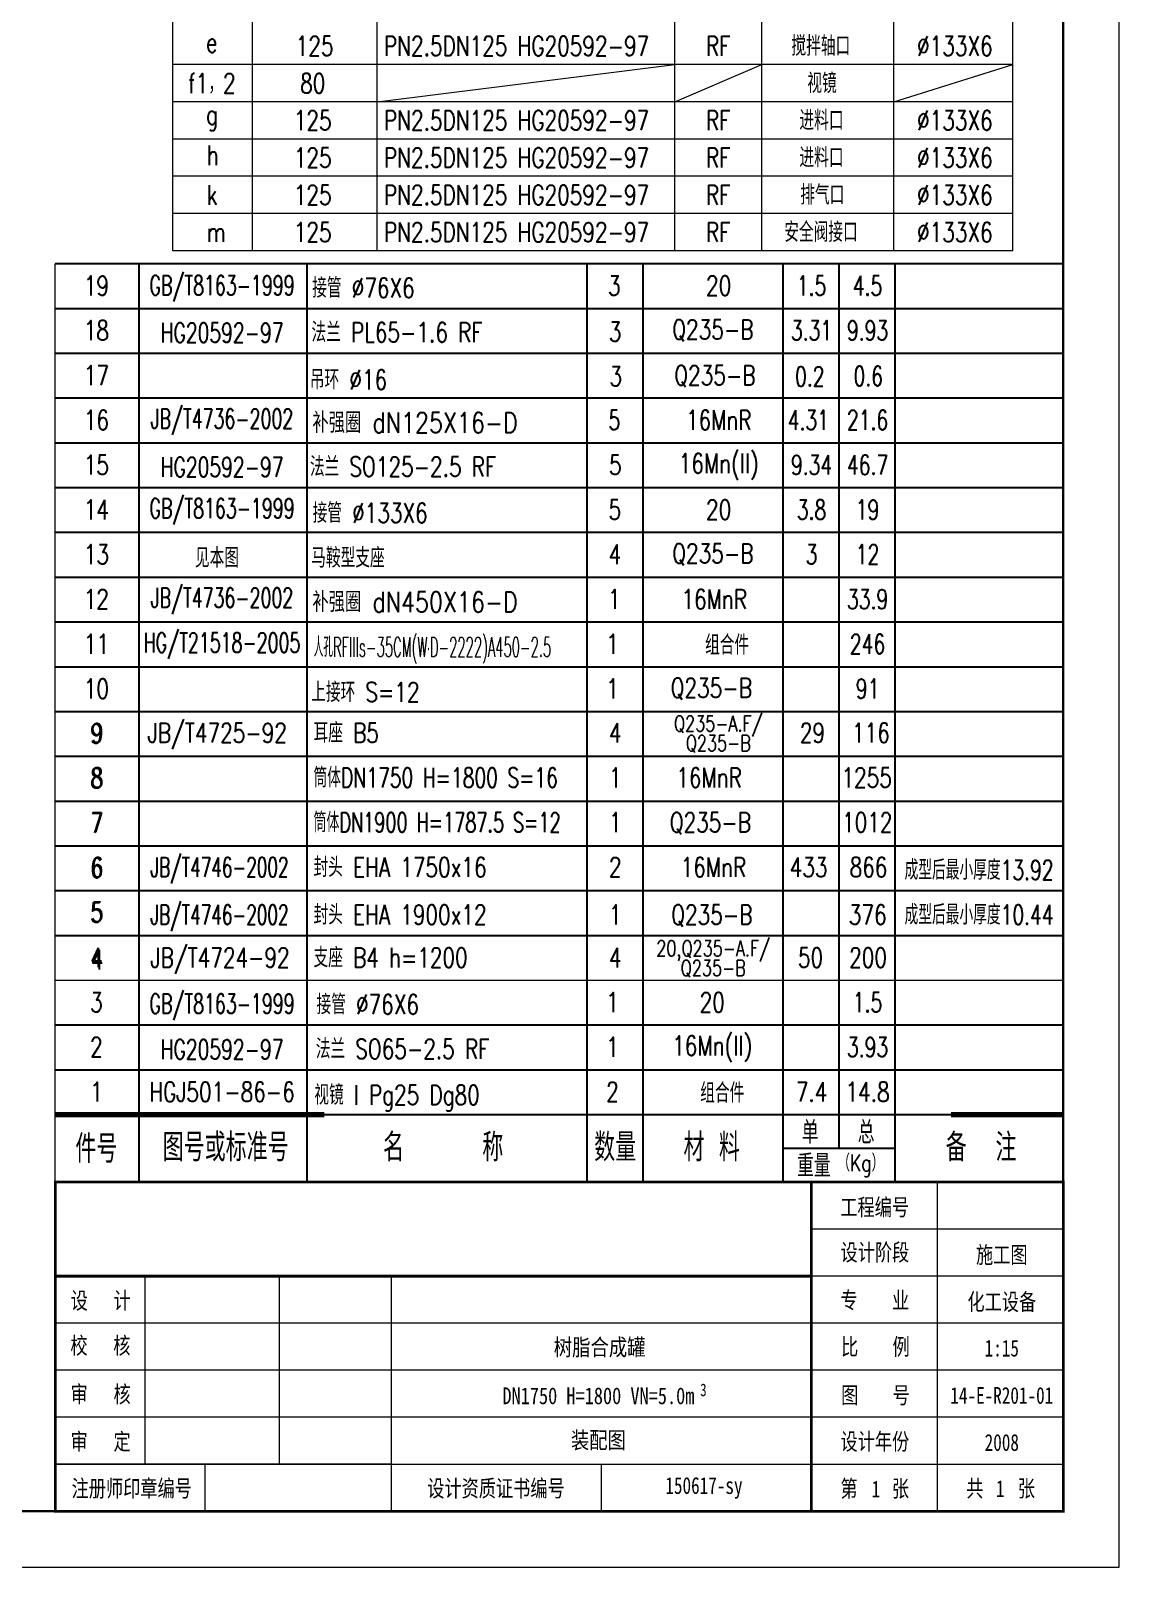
# Model space of a CAD drawing. Extents: x -17584 to -11284, y 1337 to 10247.
# Drawn here: x -14200 to -11284, y 1337 to 5453 of the extents above; entities that cross this region are included whole.
import ezdxf
from ezdxf.enums import TextEntityAlignment as Align

# ---------------------------------------------------------------- set-up
doc = ezdxf.new("R2010")
doc.units = 0
doc.header["$LTSCALE"] = 150
doc.layers.get('0').update_dxf_attribs({"linetype": 'CONTINUOUS', "lineweight": 5})
for name, color, linetype, lineweight in [('1', 2, 'CONTINUOUS', 5), ('2', 1, 'CONTINUOUS', 5), ('HGJY', 7, 'CONTINUOUS', 5), ('K1', 4, 'CONTINUOUS', 5)]:
    doc.layers.add(name, color=color, linetype=linetype, lineweight=lineweight)
doc.styles.add('HZFS', font='simplex.shx', dxfattribs={"width": 0.75, "bigfont": 'hzfs.shx'})
doc.styles.add('ST', font='', dxfattribs={"width": 0.75})
doc.styles.get('ST').set_extended_font_data('SimSun')

msp = doc.modelspace()

# ---------------------------------------------------------------- linework, layer by layer
for p, q in [((-11283.92645, 1336.59829), (-11283.92645, 10246.59829)), ((-13271.4688, 5262.89436), (-12474.17419, 5362.64436)), ((-12474.17419, 5262.89436), (-12241.25176, 5362.64436)), ((-11887.82675, 5262.89436), (-11568.92645, 5362.64436)), ((-11771.42645, 2368.5983), (-11771.42645, 1486.59829)), ((-11433.92645, 2242.5983), (-12108.92645, 2242.5983)), ((-13893.91023, 2116.5983), (-13893.91023, 1612.5983)), ((-13533.92645, 2116.5983), (-13533.92645, 1612.5983)), ((-13233.92645, 2116.5983), (-13233.92645, 1486.59829)), ((-11433.92645, 2116.5983), (-12108.92645, 2116.5983)), ((-11433.92645, 1990.5983), (-14133.92645, 1990.5983)), ((-11433.92645, 1864.5983), (-14133.92645, 1864.5983)), ((-12108.92645, 1738.5983), (-14133.92645, 1738.5983)), ((-13233.92645, 1738.5983), (-14133.92645, 1738.5983)), ((-11433.92645, 1738.5983), (-12108.92645, 1738.5983)), ((-13233.92645, 1612.5983), (-14133.92645, 1612.5983)), ((-14130.17646, 1612.5983), (-11433.92645, 1612.5983)), ((-13732.72085, 1486.59829), (-13732.72085, 1612.5983)), ((-12671.42645, 1612.5983), (-12671.42645, 1486.59829)), ((-11433.92645, 1591.59829), (-11433.92645, 1486.59829)), ((-11433.92645, 1591.59829), (-11433.92645, 1486.59829)), ((-11785.58623, 1486.59829), (-11433.92645, 1486.59829)), ((-11785.58623, 1486.59829), (-11433.92645, 1486.59829)), ((-17583.92645, 1336.59829), (-11283.92645, 1336.59829))]:
    msp.add_line(p, q)
at = {"linetype": 'Continuous', "lineweight": 25}
for p, q in [((-11433.92645, 4828.5983), (-14133.92645, 4828.5983)), ((-13908.92646, 2368.5983), (-13908.92643, 4828.5983)), ((-13458.92646, 2368.5983), (-13458.92643, 4828.5983)), ((-12708.92646, 2368.59829), (-12708.92643, 4828.5983)), ((-12558.92646, 2368.59829), (-12558.92643, 4828.5983)), ((-12183.92646, 2368.59829), (-12183.92643, 4828.5983)), ((-12033.92646, 2458.5983), (-12033.92643, 4828.5983)), ((-11883.92646, 2368.59828), (-11883.92643, 4828.5983)), ((-11433.92645, 4708.5983), (-14133.92645, 4708.5983)), ((-11433.92645, 4588.5983), (-14133.92645, 4588.5983)), ((-11433.92645, 4468.5983), (-14133.92645, 4468.5983)), ((-11433.92645, 4348.5983), (-14133.92645, 4348.5983)), ((-11433.92645, 4228.5983), (-14133.92645, 4228.5983)), ((-11433.92645, 4108.5983), (-14133.92645, 4108.5983)), ((-11433.92645, 3988.5983), (-14133.92645, 3988.5983)), ((-11433.92645, 3868.5983), (-14133.92645, 3868.5983)), ((-11433.92645, 3748.5983), (-14133.92645, 3748.5983)), ((-11433.92645, 3628.5983), (-14133.92645, 3628.5983)), ((-11433.92645, 3508.5983), (-14133.92645, 3508.5983)), ((-11433.92645, 3388.5983), (-14133.92645, 3388.5983)), ((-11433.92645, 3268.5983), (-14133.92645, 3268.5983)), ((-11433.92645, 3148.5983), (-14133.92645, 3148.5983)), ((-11433.92645, 3028.5983), (-14133.92645, 3028.5983)), ((-11433.92645, 2788.5983), (-14133.92645, 2788.5983)), ((-11433.92645, 2668.5983), (-14133.92645, 2668.5983)), ((-11433.92645, 2548.5983), (-14133.92645, 2548.5983)), ((-11883.92646, 2458.5983), (-12183.92646, 2458.5983))]:
    msp.add_line(p, q, dxfattribs=at)
at = {"ltscale": 0.5}
msp.add_line((-11433.92645, 2908.5983), (-14133.92645, 2908.5983), dxfattribs=at)
at = {"linetype": 'Continuous', "lineweight": 70}
for p, q in [((-14013.92645, 2548.5983), (-14133.92645, 2548.5983)), ((-13413.92645, 2548.5983), (-14013.92645, 2548.5983)), ((-11433.92645, 2548.5983), (-11733.92645, 2548.5983))]:
    msp.add_line(p, q, dxfattribs=at)
at = {"color": 4, "const_width": 7.5}
msp.add_lwpolyline([(-14133.92645, 2368.5983), (-11433.92645, 2368.5983), (-11433.92645, 1486.59829), (-14133.92645, 1486.59829)], close=True, dxfattribs=at)
at = {"layer": '1', "color": 7}
for p, q in [((-13605.17645, 4863.89436), (-13605.17645, 5961.14436)), ((-13271.4688, 4863.89436), (-13271.4688, 5961.14436)), ((-12474.17419, 4863.89436), (-12474.17419, 5961.14436)), ((-12241.25176, 4863.89436), (-12241.25176, 5961.14436)), ((-11887.82675, 4863.89436), (-11887.82675, 5961.14436)), ((-11568.92645, 5362.64436), (-13818.92645, 5362.64436)), ((-11568.92645, 5262.89436), (-13818.92645, 5262.89436)), ((-11568.92645, 5163.14436), (-13818.92645, 5163.14436)), ((-11568.92645, 5063.39436), (-13818.92645, 5063.39436)), ((-11568.92645, 4963.64436), (-13818.92645, 4963.64436))]:
    msp.add_line(p, q, dxfattribs=at)
at = {"layer": '2'}
for p, q in [((-13818.92645, 4863.89436), (-13818.92645, 9871.59829)), ((-11568.92645, 4863.89436), (-11568.92645, 9871.59829)), ((-11568.92645, 4863.89436), (-13818.92645, 4863.89436)), ((-14133.92645, 2368.5983), (-14133.92645, 4828.5983))]:
    msp.add_line(p, q, dxfattribs=at)
at = {"layer": 'K1', "const_width": 6}
msp.add_lwpolyline([(-11433.92645, 1486.59829), (-11433.92645, 9871.59829), (-17433.92645, 9871.59829), (-17433.92645, 1486.59829)], close=True, dxfattribs=at)
at = {"layer": 'K1', "const_width": 7.5}
for points in [[(-14133.92645, 2116.5983), (-12108.92645, 2116.5983), (-12108.92645, 2368.5983)], [(-12108.92645, 2116.5983), (-12108.92645, 1486.59829)]]:
    msp.add_lwpolyline(points, dxfattribs=at)

# ---------------------------------------------------------------- texts
at = {"style": 'HZFS', "width": 0.75}
for s, p in [('125', (-13489.92638, 5412.51936)), ('PN2.5DN125 HG20592-97', (-13253.55448, 5412.51936)), ('RF', (-12391.1463, 5412.51936)), ('搅拌轴口', (-12161.96506, 5412.51936)), ('%%C133X6', (-11825.45799, 5412.51936)), ('e', (-13729.90057, 5421.73185)), ('f1，2', (-13777.89451, 5312.76936)), ('80', (-13477.92579, 5312.76936)), ('视镜', (-12119.45929, 5312.76936)), ('g', (-13729.90057, 5228.68207)), ('125', (-13494.77696, 5213.01936)), ('PN2.5DN125 HG20592-97', (-13253.55448, 5213.01936)), ('RF', (-12391.1463, 5213.01936)), ('进料口', (-12140.5961, 5213.01936)), ('%%C133X6', (-11825.45799, 5213.01936)), ('h', (-13728.07004, 5119.7642)), ('125', (-13494.77696, 5113.26936)), ('PN2.5DN125 HG20592-97', (-13253.55448, 5113.26936)), ('RF', (-12391.1463, 5113.26936)), ('进料口', (-12140.5961, 5113.26936)), ('%%C133X6', (-11825.45799, 5113.26936)), ('k', (-13728.07004, 5013.51936)), ('125', (-13494.77696, 5013.51936)), ('PN2.5DN125 HG20592-97', (-13253.55448, 5013.51936)), ('RF', (-12391.1463, 5013.51936)), ('排气口', (-12138.46932, 5013.51936)), ('%%C133X6', (-11825.45799, 5013.51936)), ('安全阀接口', (-12181.36451, 4913.76936)), ('m', (-13728.07004, 4913.76936)), ('125', (-13494.77696, 4913.76936)), ('PN2.5DN125 HG20592-97', (-13253.55448, 4913.76936)), ('RF', (-12391.1463, 4913.76936)), ('%%C133X6', (-11825.45799, 4913.76936))]:
    msp.add_text(s, height=52.5, dxfattribs=at).set_placement(p, align=Align.MIDDLE_LEFT)
for s, height, style, width, p in [('19', 52.5, 'HZFS', 0.75, (-14023.62012, 4770.35527)), ('GB/T8163-1999', 52.5, 'HZFS', 0.65, (-13687.20023, 4767.5869)), ('3', 52.5, 'HZFS', 0.75, (-12636.59954, 4770.35527)), ('1.5', 52.5, 'HZFS', 0.7, (-12108.16748, 4770.35527)), ('4.5', 52.5, 'HZFS', 0.7, (-11958.16748, 4770.35527)), ('18', 52.5, 'HZFS', 0.75, (-14023.62012, 4650.35527)), ('HG20592-97', 52.5, 'HZFS', 0.7, (-13687.20023, 4644.42014)), ('3', 52.5, 'HZFS', 0.75, (-12634.25105, 4646.78198)), ('Q235-B', 52.5, 'HZFS', 0.75, (-12372.58331, 4650.35527)), ('3.31', 52.5, 'HZFS', 0.7, (-12108.16748, 4650.35527)), ('9.93', 52.5, 'HZFS', 0.7, (-11958.16748, 4650.35527)), ('17', 52.5, 'HZFS', 0.75, (-14023.62012, 4530.35527)), ('JB/T4736-2002', 52.5, 'HZFS', 0.65, (-13687.20024, 4410.35527)), ('16', 52.5, 'HZFS', 0.75, (-14023.62012, 4410.35527)), ('5', 52.5, 'HZFS', 0.7, (-12636.34173, 4410.35527)), ('16MnR', 52.5, 'HZFS', 0.75, (-12356.86197, 4410.35527)), ('4.31', 52.5, 'HZFS', 0.7, (-12116.77094, 4410.22741)), ('21.6', 52.5, 'HZFS', 0.7, (-11958.16749, 4410.35527)), ('16Mn(II)', 52.5, 'HZFS', 0.75, (-12356.86196, 4290.35527)), ('15', 52.5, 'HZFS', 0.75, (-14023.62012, 4290.35527)), ('HG20592-97', 52.5, 'HZFS', 0.7, (-13687.20023, 4284.42014)), ('5', 52.5, 'HZFS', 0.75, (-12633.59644, 4290.35527)), ('9.34', 52.5, 'HZFS', 0.7, (-12108.16748, 4290.35527)), ('46.7', 52.5, 'HZFS', 0.7, (-11958.16748, 4290.35527)), ('GB/T8163-1999', 52.5, 'HZFS', 0.65, (-13687.20023, 4170.35527)), ('14', 52.5, 'HZFS', 0.75, (-14023.62012, 4170.35527)), ('5', 52.5, 'HZFS', 0.75, (-12635.09164, 4170.35527)), ('20', 52.5, 'HZFS', 0.75, (-12356.86197, 4170.35527)), ('3.8', 52.5, 'HZFS', 0.7, (-12108.16748, 4170.35527)), ('19', 52.5, 'HZFS', 0.7, (-11958.16748, 4170.35527)), ('13', 52.5, 'HZFS', 0.75, (-14023.62012, 4050.35527)), ('4', 52.5, 'HZFS', 0.75, (-12635.09164, 4050.35527)), ('Q235-B', 52.5, 'HZFS', 0.75, (-12372.58331, 4050.35527)), ('3', 52.5, 'HZFS', 0.7, (-12108.16748, 4050.35527)), ('12', 52.5, 'HZFS', 0.7, (-11958.16748, 4050.35527)), ('12', 52.5, 'HZFS', 0.75, (-14023.62012, 3930.35527)), ('JB/T4736-2002', 52.5, 'HZFS', 0.65, (-13687.20024, 3930.35527)), ('1', 52.5, 'HZFS', 0.7, (-12636.34173, 3930.35527)), ('16MnR', 52.5, 'HZFS', 0.75, (-12368.9041, 3930.35527)), ('33.9', 52.5, 'HZFS', 0.7, (-11958.16749, 3930.35527)), ('11', 52.5, 'HZFS', 0.75, (-14023.62012, 3810.35527)), ('HG/T21518-2005', 52.5, 'HZFS', 0.65, (-13687.20023, 3810.35527)), ('1', 52.5, 'HZFS', 0.75, (-12641.28053, 3810.35527)), ('  组合件', 52.5, 'HZFS', 0.75, (-12361.22602, 3810.35527)), ('246', 52.5, 'HZFS', 0.7, (-11958.16749, 3810.35527)), ('10', 52.5, 'HZFS', 0.75, (-14023.62012, 3690.35527)), ('1', 52.5, 'HZFS', 0.75, (-12641.28053, 3690.35527)), ('Q235-B', 52.5, 'HZFS', 0.75, (-12376.76571, 3690.35527)), ('91', 52.5, 'HZFS', 0.7, (-11958.16748, 3690.35527)), ('9', 52.5, 'HZFS', 0.75, (-14023.62012, 3570.35527)), ('8', 52.5, 'HZFS', 0.75, (-14023.62012, 3450.35527)), ('7', 52.5, 'HZFS', 0.75, (-14023.62011, 3330.35527)), ('6', 52.5, 'HZFS', 0.75, (-14023.62012, 3210.35527)), ('5', 52.5, 'HZFS', 0.75, (-14023.62012, 3090.35527)), ('4', 52.5, 'HZFS', 0.75, (-14023.62012, 2970.35527)), ('GB/T8163-1999', 52.5, 'HZFS', 0.65, (-13687.20023, 2842.80027)), ('3', 52.5, 'HZFS', 0.75, (-14023.62012, 2850.35527)), ('1', 52.5, 'HZFS', 0.75, (-12641.28053, 2850.35527)), ('20', 52.5, 'HZFS', 0.75, (-12374.19445, 2850.35527)), ('1.5', 52.5, 'HZFS', 0.7, (-11958.16748, 2850.35527)), ('16Mn(II)', 52.5, 'HZFS', 0.75, (-12374.19445, 2730.35527)), ('2', 52.5, 'HZFS', 0.75, (-14023.62012, 2730.35527)), ('HG20592-97', 52.5, 'HZFS', 0.7, (-13687.20023, 2724.42014)), ('1', 52.5, 'HZFS', 0.75, (-12641.28053, 2730.35527)), ('3.93', 52.5, 'HZFS', 0.7, (-11958.16748, 2730.35527)), ('1', 52.5, 'HZFS', 0.75, (-14023.62012, 2610.35527)), ('HGJ501-86-6', 52.5, 'HZFS', 0.75, (-13687.20023, 2610.35527)), ('2', 52.5, 'HZFS', 0.75, (-12641.28053, 2610.35527)), ('  组合件', 52.5, 'HZFS', 0.75, (-12374.19446, 2610.35527)), ('7.4', 52.5, 'HZFS', 0.75, (-12108.16749, 2610.35527)), ('14.8', 52.5, 'HZFS', 0.75, (-11958.16749, 2610.35527)), ('单', 60, 'HZFS', 0.75, (-12111.87166, 2504.77516)), ('总', 60, 'HZFS', 0.75, (-11961.87166, 2504.77516)), ('件号', 75, 'HZFS', 0.75, (-14023.62012, 2461.38543)), ('图号或标准号', 75, 'HZFS', 0.75, (-13677.35108, 2465.57399)), ('名     称', 75, 'HZFS', 0.75, (-13094.79221, 2465.57399)), ('数量', 75, 'HZFS', 0.75, (-12634.07691, 2465.57399)), ('材 料', 75, 'HZFS', 0.75, (-12375.62862, 2465.57399)), ('备  注', 75, 'HZFS', 0.75, (-11654.07393, 2465.57399)), ('重量', 60, 'HZFS', 0.75, (-12101.92027, 2415.36327)), ('（Kg）', 45, 'HZFS', 0.75, (-11976.22699, 2415.36327)), ('工程编号', 45, 'ST', 0.75, (-11939.00747, 2302.48826)), ('设计阶段', 45, 'ST', 0.75, (-11938.44497, 2181.4313)), ('施工图', 45, 'ST', 0.75, (-11598.53416, 2174.63477)), ('设   计', 45, 'ST', 0.75, (-14012.07569, 2051.88319)), ('专    业', 45, 'ST', 0.75, (-11938.63247, 2053.1041)), ('化工设备', 45, 'ST', 0.75, (-11598.53416, 2048.63477)), ('校   核', 45, 'ST', 0.75, (-14012.82569, 1931.70352)), ('树脂合成罐', 45, 'ST', 0.8, (-12675.68889, 1926.80285)), ('比    例', 45, 'ST', 0.75, (-11937.13247, 1928.40005)), ('1:15', 45, 'ST', 0.75, (-11598.53416, 1923.36326)), ('审   核', 45, 'ST', 0.75, (-14012.26319, 1801.31113)), ('3', 33.75, 'ST', 0.75, (-12397.79381, 1811.62741)), ('图    号', 45, 'ST', 0.75, (-11937.03872, 1797.37527)), ('14-E-R201-01', 45, 'ST', 0.75, (-11598.53416, 1796.63477)), ('审   定', 45, 'ST', 0.75, (-14012.45069, 1674.36483)), ('设计年份', 45, 'ST', 0.75, (-11938.44497, 1674.43361)), ('2008', 45, 'ST', 0.75, (-11598.53416, 1670.63477)), ('注册师印章编号', 45, 'ST', 0.75, (-13929.01319, 1549.08041)), ('设计资质证书编号', 45, 'ST', 0.75, (-12953.4255, 1549.08041)), ('150617-sy', 45, 'ST', 0.75, (-12396.31785, 1549.08041)), ('第    张', 45, 'ST', 0.75, (-11938.81997, 1548.4336)), ('1', 45, 'ST', 0.75, (-11935.74989, 1546.21234)), ('共    张', 45, 'ST', 0.75, (-11601.58619, 1548.4336)), ('1', 45, 'ST', 0.75, (-11602.88109, 1547.17841))]:
    msp.add_text(s, height=height, dxfattribs=dict(style=style, width=width)).set_placement(p, align=Align.MIDDLE)
at = {"style": 'HZFS'}
for s, width, p in [('接管 %%c76X6', 0.75, (-13445.62084, 4738.31455)), ('法兰 PL65-1.6 RF', 0.75, (-13447.6848, 4619.14788)), ('吊环 %%C16', 0.75, (-13451.97372, 4492.21949)), ('3', 0.75, (-12649.47434, 4501.21424)), ('0.2', 0.7, (-12152.27455, 4500.67281)), ('0.6', 0.7, (-11995.53474, 4501.78397)), ('法兰 SO125-2.5 RF', 0.75, (-13451.70351, 4259.14788)), ('接管 %%c133X6', 0.75, (-13444.44721, 4135.07749)), ('见本图', 0.75, (-13759.76316, 4015.07749)), ('马鞍型支座', 0.75, (-13448.32718, 4015.07749)), ('人孔RFIIIs-35CM(W·D-2222)A450-2.5', 0.49, (-13441.52098, 3775.91082)), ('上接环 S=12', 0.75, (-13448.32718, 3655.07749)), ('JB/T4725-92', 0.75, (-13886.26551, 3546.0983)), ('耳座 B5', 0.75, (-13442.11074, 3546.0983)), ('筒体DN1750 H=1800 S=16', 0.7, (-13442.11074, 3426.0983)), ('接管 %%c76X6', 0.75, (-13434.14154, 2818.31455)), ('法兰 SO65-2.5 RF', 0.75, (-13436.18617, 2699.14788)), ('视镜 I Pg25 Dg80', 0.75, (-13440.04345, 2575.91082))]:
    msp.add_text(s, height=52.5, dxfattribs=dict(at, width=width)).set_placement(p)
at = {"ltscale": 0.5, "style": 'HZFS', "width": 0.75}
msp.add_text('20', height=52.5, dxfattribs=at).set_placement((-12356.86196, 4770.35527), align=Align.MIDDLE)
for s, height, style, width, p in [('Q235-B', 52.5, 'HZFS', 0.75, (-12367.1374, 4504.02266)), ('Q235-A.F/', 42, 'HZFS', 0.75, (-12357.76104, 3576.0983)), ('9', 52.5, 'HZFS', 0.75, (-14021.42645, 3546.0983)), ('4', 52.5, 'HZFS', 0.75, (-12633.92645, 3546.0983)), ('29', 52.5, 'HZFS', 0.75, (-12105.70032, 3546.0983)), ('116', 52.5, 'HZFS', 0.75, (-11949.07247, 3546.0983)), ('Q235-B', 42, 'HZFS', 0.75, (-12357.76104, 3523.5983)), ('8', 52.5, 'HZFS', 0.75, (-14021.42645, 3426.0983)), ('1', 52.5, 'HZFS', 0.75, (-12633.92645, 3426.0983)), ('16MnR', 52.5, 'HZFS', 0.75, (-12382.75221, 3426.0983)), ('1255', 52.5, 'HZFS', 0.75, (-11960.48174, 3426.0983)), ('DN1750 H=1800 VN=5.0m', 45, 'ST', 0.8, (-12679.02376, 1773.56575)), ('装配图', 45, 'ST', 0.8, (-12679.02376, 1654.9289))]:
    msp.add_text(s, height=height, dxfattribs=dict(style=style, width=width)).set_placement(p, align=Align.CENTER)
at = {"style": 'HZFS', "width": 0.75}
for s, height, p, p2 in [('补强圈 dN125X16-D', 54.6099291, (-13445.15157, 4375.91082), (-12895.15157, 4375.91082)), ('补强圈 dN450X16-D', 53.8461538, (-13445.15157, 3895.91082), (-12895.15157, 3895.91082))]:
    msp.add_text(s, height=height, dxfattribs=at).set_placement(p, p2, align=Align.ALIGNED)
at = {"layer": 'HGJY', "style": 'HZFS'}
for s, height, width, p in [('7', 52.5, 0.75, (-14021.42645, 3306.0983)), ('1', 52.5, 0.75, (-12633.92645, 3306.0983)), ('Q235-B', 52.5, 0.75, (-12379.19623, 3306.0983)), ('1012', 52.5, 0.75, (-11958.97642, 3306.0983)), ('6', 52.5, 0.75, (-14021.42645, 3186.0983)), ('2', 52.5, 0.75, (-12633.92645, 3186.0983)), ('16MnR', 52.5, 0.75, (-12371.12513, 3186.0983)), ('433', 52.5, 0.75, (-12116.02613, 3186.0983)), ('866', 52.5, 0.75, (-11955.61911, 3186.0983)), ('成型后最小厚度13.92', 52.5, 0.7, (-11659.46257, 3178.5983)), ('5', 52.5, 0.75, (-14021.42645, 3066.0983)), ('1', 52.5, 0.75, (-12633.92645, 3058.5983)), ('Q235-B', 52.5, 0.75, (-12375.35222, 3058.5983)), ('376', 52.5, 0.75, (-11957.81633, 3058.5983)), ('成型后最小厚度10.44', 52.5, 0.7, (-11659.46257, 3058.5983)), ('20,Q235-A.F/', 42, 0.75, (-12371.39301, 2973.85137)), ('4', 52.5, 0.75, (-14021.42645, 2938.5983)), ('4', 52.5, 0.75, (-12633.92645, 2943.85137)), ('50', 52.5, 0.75, (-12110.95322, 2943.85137)), ('200', 52.5, 0.75, (-11956.66306, 2943.85137)), ('Q235-B', 42, 0.75, (-12371.39301, 2921.35137))]:
    msp.add_text(s, height=height, dxfattribs=dict(at, width=width)).set_placement(p, align=Align.CENTER)
for s, width, p in [('筒体DN1900 H=1787.5 S=12', 0.66, (-13442.11074, 3306.0983)), ('JB/T4746-2002', 0.63, (-13878.92645, 3186.0983)), ('封头 EHA 1750x16', 0.75, (-13442.11074, 3186.0983)), ('JB/T4746-2002', 0.63, (-13878.92645, 3058.5983)), ('封头 EHA 1900x12', 0.75, (-13442.11074, 3058.5983)), ('JB/T4724-92', 0.75, (-13878.92645, 2943.85137)), ('支座 B4 h=1200', 0.75, (-13442.11074, 2943.85137))]:
    msp.add_text(s, height=52.5, dxfattribs=dict(at, width=width)).set_placement(p)

doc.saveas('drawing.dxf')
